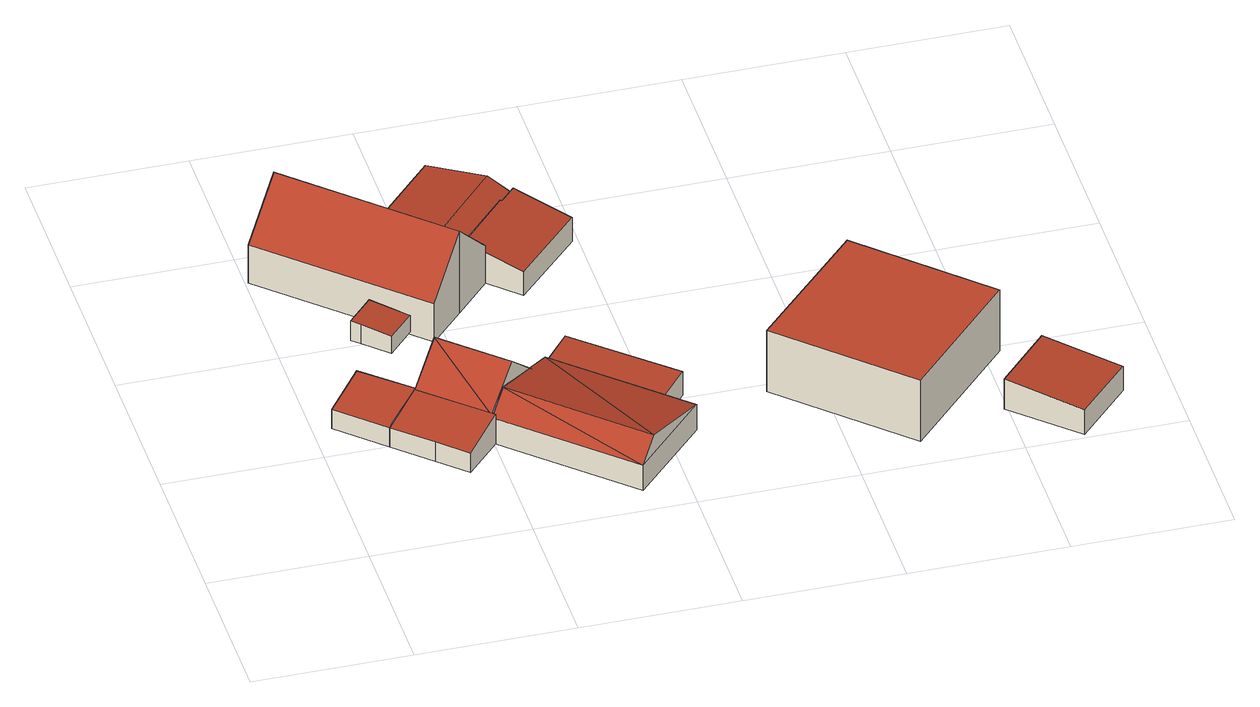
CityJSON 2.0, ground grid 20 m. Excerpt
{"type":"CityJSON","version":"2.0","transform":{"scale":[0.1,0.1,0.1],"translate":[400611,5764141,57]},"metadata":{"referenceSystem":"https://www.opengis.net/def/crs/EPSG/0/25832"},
"CityObjects":{
"building1":{"type":"Building","attributes":{"Gemeindeschluessel":"05515000","Geometrietyp2DReferenz":"3000","function":"51009_1610","roofType":"2100","measuredHeight":2.87},"geometry":[{"type":"Solid","lod":"2","boundaries":[[[[0,1,2,3]],[[4,5,1,0]],[[6,7,5,4]],[[8,9,7,6]],[[3,2,9,8]],[[6,4,0,3,8]],[[1,5,7,9,2]]]],"semantics":{"surfaces":[{"type":"WallSurface"},{"type":"RoofSurface"},{"type":"GroundSurface"}],"values":[[0,0,0,0,0,1,2]]}}]},
"building2":{"type":"Building","attributes":{"Gemeindeschluessel":"05515000","Geometrietyp2DReferenz":"3000","function":"31001_2700"},"children":["building2-1","building2-2","building2-3","building2-4"]},
"building2-1":{"type":"BuildingPart","attributes":{"roofType":"3100","measuredHeight":8.6},"parents":["building2"],"geometry":[{"type":"Solid","lod":"2","boundaries":[[[[10,11,12,13,14]],[[15,16,17,14]],[[18,19,10,14]],[[14,17,18]],[[20,18,17]],[[17,16,20]],[[12,21,22,23,13]],[[24,20,25]],[[21,12,11,25]],[[11,10,24,25]],[[21,25,20,16,22]],[[23,15,14,13]],[[22,16,15,23]],[[20,24,26,19,18]],[[26,24,10,19]]]],"semantics":{"surfaces":[{"type":"WallSurface"},{"type":"RoofSurface"},{"type":"GroundSurface"},{"type":"ClosureSurface"}],"values":[[0,0,1,1,1,1,2,0,3,3,3,0,3,0,3]]}}]},
"building2-2":{"type":"BuildingPart","attributes":{"roofType":"2100","measuredHeight":4.34},"parents":["building2"],"geometry":[{"type":"Solid","lod":"2","boundaries":[[[[27,28,29,30]],[[31,15,23,28,27]],[[30,29,32,33]],[[34,35,31,27,30,33]],[[28,23,22,32,29]],[[16,15,31,35]],[[22,23,15,16]],[[32,22,16,35,34,33]]]],"semantics":{"surfaces":[{"type":"WallSurface"},{"type":"RoofSurface"},{"type":"GroundSurface"},{"type":"ClosureSurface"}],"values":[[0,0,0,1,2,0,3,3]]}}]},
"building2-3":{"type":"BuildingPart","attributes":{"roofType":"3100","measuredHeight":6.41},"parents":["building2"],"geometry":[{"type":"Solid","lod":"2","boundaries":[[[[36,37,38,39]],[[40,41,37,36]],[[42,43,12,11]],[[39,38,43,42]],[[44,39,42]],[[42,45,19,26,44]],[[36,44,26]],[[26,24,25,40,36]],[[10,45,42,11]],[[44,36,39]],[[37,41,21,12,43,38]],[[40,25,21,41]],[[21,25,11,12]],[[45,10,19]],[[10,11,25,24]],[[19,10,24,26]]]],"semantics":{"surfaces":[{"type":"WallSurface"},{"type":"RoofSurface"},{"type":"GroundSurface"},{"type":"ClosureSurface"}],"values":[[0,0,0,0,1,1,1,1,0,0,2,3,3,0,3,3]]}}]},
"building2-4":{"type":"BuildingPart","attributes":{"roofType":"2100","measuredHeight":4.31},"parents":["building2"],"geometry":[{"type":"Solid","lod":"2","boundaries":[[[[46,47,41,40,48]],[[49,50,47,46]],[[33,32,50,49]],[[34,33,49,46,48,35]],[[47,50,32,22,21,41]],[[32,33,34,35,16,22]],[[25,20,16,35,48,40]],[[22,16,20,25,21]],[[41,21,25,40]]]],"semantics":{"surfaces":[{"type":"WallSurface"},{"type":"RoofSurface"},{"type":"GroundSurface"},{"type":"ClosureSurface"}],"values":[[0,0,0,1,2,3,0,3,3]]}}]},
"building3":{"type":"Building","attributes":{"Gemeindeschluessel":"05515000","Geometrietyp2DReferenz":"3000","function":"31001_1000","roofType":"3100","measuredHeight":12.04},"address":[{"country":"Germany","locality":"Münster","thoroughfareNumber":"61","thoroughfareName":"Derßenbrockstiege"}],"geometry":[{"type":"Solid","lod":"2","boundaries":[[[[51,52,53,54]],[[55,56,52,51]],[[57,58,56,55]],[[59,60,58,57]],[[61,62,60,59]],[[63,64,62,61]],[[65,66,64,63]],[[54,53,66,65]],[[59,57,55,61]],[[51,54,65,63,61,55]],[[52,56,58,60,62,64,66,53]]]],"semantics":{"surfaces":[{"type":"WallSurface"},{"type":"RoofSurface"},{"type":"GroundSurface"}],"values":[[0,0,0,0,0,0,0,0,1,1,2]]}}]},
"building4":{"type":"Building","attributes":{"Gemeindeschluessel":"05515000","Geometrietyp2DReferenz":"3000","function":"31001_2700","roofType":"3100","measuredHeight":5.63},"geometry":[{"type":"Solid","lod":"2","boundaries":[[[[67,68,69,70]],[[71,72,68,67]],[[73,74,72,71]],[[75,76,74,73]],[[77,78,76,75]],[[79,80,78,77]],[[81,82,80,79]],[[70,69,82,81]],[[75,73,71,77]],[[67,70,81,79,77,71]],[[68,72,74,76,78,80,82,69]]]],"semantics":{"surfaces":[{"type":"WallSurface"},{"type":"RoofSurface"},{"type":"GroundSurface"}],"values":[[0,0,0,0,0,0,0,0,1,1,2]]}}]},
"building5":{"type":"Building","attributes":{"Gemeindeschluessel":"05515000","Geometrietyp2DReferenz":"3000","function":"31001_2700","roofType":"2100","measuredHeight":3.47},"geometry":[{"type":"Solid","lod":"2","boundaries":[[[[83,84,85,86]],[[87,88,84,83]],[[89,90,88,87]],[[86,85,90,89]],[[87,83,86,89]],[[84,88,90,85]]]],"semantics":{"surfaces":[{"type":"WallSurface"},{"type":"RoofSurface"},{"type":"GroundSurface"}],"values":[[0,0,0,0,1,2]]}}]},
"building6":{"type":"Building","attributes":{"Gemeindeschluessel":"05515000","Geometrietyp2DReferenz":"3000","function":"51009_1610","roofType":"2100","measuredHeight":5.07},"geometry":[{"type":"Solid","lod":"2","boundaries":[[[[91,92,93,94]],[[95,96,92,91]],[[97,98,96,95]],[[99,100,98,97]],[[101,102,100,99]],[[103,104,102,101]],[[94,93,104,103]],[[101,99,97,95,91,94,103]],[[92,96,98,100,102,104,93]]]],"semantics":{"surfaces":[{"type":"WallSurface"},{"type":"RoofSurface"},{"type":"GroundSurface"}],"values":[[0,0,0,0,0,0,0,1,2]]}}]},
"building7":{"type":"Building","attributes":{"Gemeindeschluessel":"05515000","Geometrietyp2DReferenz":"3000","function":"51003_1201","roofType":"1000","measuredHeight":9},"geometry":[{"type":"Solid","lod":"2","boundaries":[[[[105,106,107,108]],[[109,110,106,105]],[[111,112,110,109]],[[108,107,112,111]],[[109,105,108,111]],[[106,110,112,107]]]],"semantics":{"surfaces":[{"type":"WallSurface"},{"type":"RoofSurface"},{"type":"GroundSurface"}],"values":[[0,0,0,0,1,2]]}}]},
"building8":{"type":"Building","attributes":{"Gemeindeschluessel":"05515000","Geometrietyp2DReferenz":"3000","function":"31001_2700","roofType":"2100","measuredHeight":4.36},"geometry":[{"type":"Solid","lod":"2","boundaries":[[[[113,114,115,116]],[[117,118,114,113]],[[119,120,118,117]],[[116,115,120,119]],[[117,113,116,119]],[[114,118,120,115]]]],"semantics":{"surfaces":[{"type":"WallSurface"},{"type":"RoofSurface"},{"type":"GroundSurface"}],"values":[[0,0,0,0,1,2]]}}]}
},
"vertices":[
[89,408,37],[89,408,8],[99,399,8],[99,399,36],[121,442,37],[121,442,8],[161,405,33],[161,405,8],[129,371,33],[129,371,8],
[265,244,50],[265,244,46],[265,244,9],[190,314,9],[190,314,50],[122,242,50],[121,240,50],[155,277,95],[231,207,95],[261,239,56],[196,170,50],[196,170,9],[121,240,9],[122,242,9],[199,173,50],[196,170,46],[215,190,73],
[65,293,52],[65,293,9],[22,247,9],[22,247,37],[122,242,52],[78,194,9],[78,194,37],[83,200,39],[121,240,52],
[343,33,46],[343,33,9],[435,131,9],[435,131,46],[200,167,46],[200,167,9],[288,268,46],[288,268,9],[362,53,73],[265,244,54],
[157,121,37],[157,121,9],[200,167,52],[123,153,37],[123,153,9],
[272,477,61],[272,477,5],[252,496,5],[252,496,60],[228,430,125],[228,430,5],[184,383,61],[184,383,5],[4,552,61],[4,552,5],[48,599,125],[48,599,5],[92,645,61],[92,645,5],[168,574,61],[168,574,5],
[252,496,49],[252,496,7],[314,563,7],[314,563,49],[229,517,63],[229,517,7],[168,574,49],[168,574,7],[250,662,49],[250,662,7],[310,605,63],[310,605,7],[335,582,49],[335,582,7],[316,562,49],[316,562,7],
[406,169,36],[406,169,6],[438,204,6],[438,204,41],[292,274,36],[292,274,6],[323,308,41],[323,308,6],
[272,477,51],[272,477,6],[309,441,6],[309,441,41],[252,496,57],[252,496,6],[314,563,57],[314,563,6],[316,562,57],[316,562,6],[335,582,57],[335,582,6],[392,528,41],[392,528,6],
[819,185,99],[819,185,9],[672,326,9],[672,326,99],[683,39,99],[683,39,9],[534,181,99],[534,181,9],
[796,80,49],[796,80,5],[874,7,5],[874,7,41],[861,150,49],[861,150,5],[940,77,41],[940,77,5]
]}
